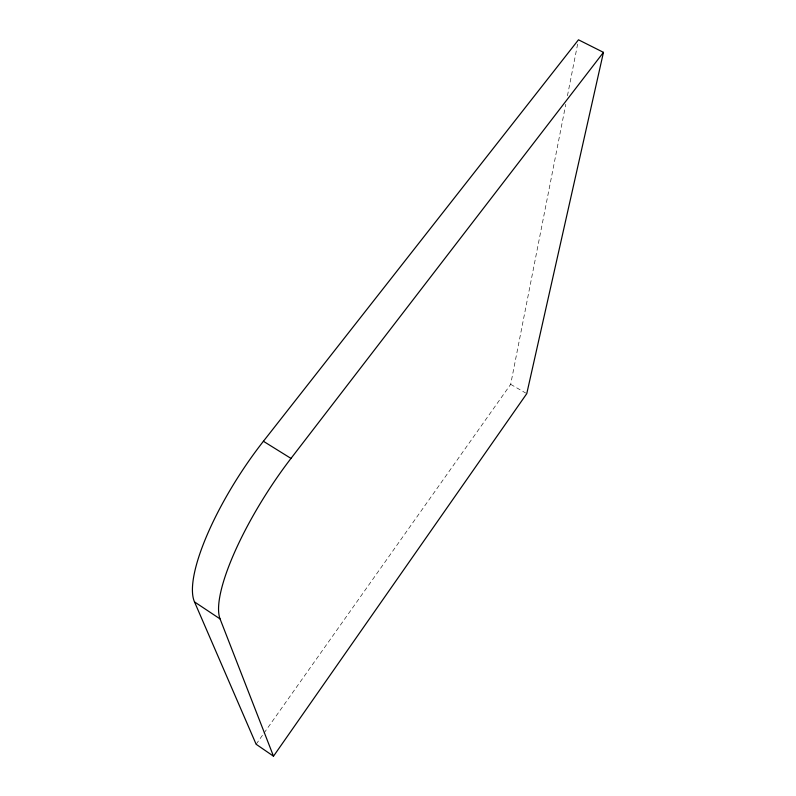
<?xml version="1.0" encoding="UTF-8"?>
<svg xmlns="http://www.w3.org/2000/svg" width="796" height="796" viewBox="0 0 796 796"><rect width="100%" height="100%" fill="white"/><g stroke="black" fill="none" stroke-linecap="round" stroke-linejoin="round"><path stroke-width="0.6" stroke-dasharray="3.98 2.98" d="M264.003 733.106L510.674 384.329L565.777 104.326M567.448 95.799L577.757 43.452M256.123 744.26L263.287 734.121M510.674 384.329L525.688 393.025"/><path stroke-width="1.19" d="M603.458 52.357L526.763 393.652L273.496 756.2L256.123 744.26L194.503 601.905A132.574 37.74 -57.3 0 1 263.406 441.273L578.473 39.8L603.458 52.357L290.988 458.416A133.28 34.925 -57.5 0 0 220.064 618.92L273.496 756.2M263.406 441.273L290.988 458.416M194.503 601.905L220.064 618.92"/></g></svg>
